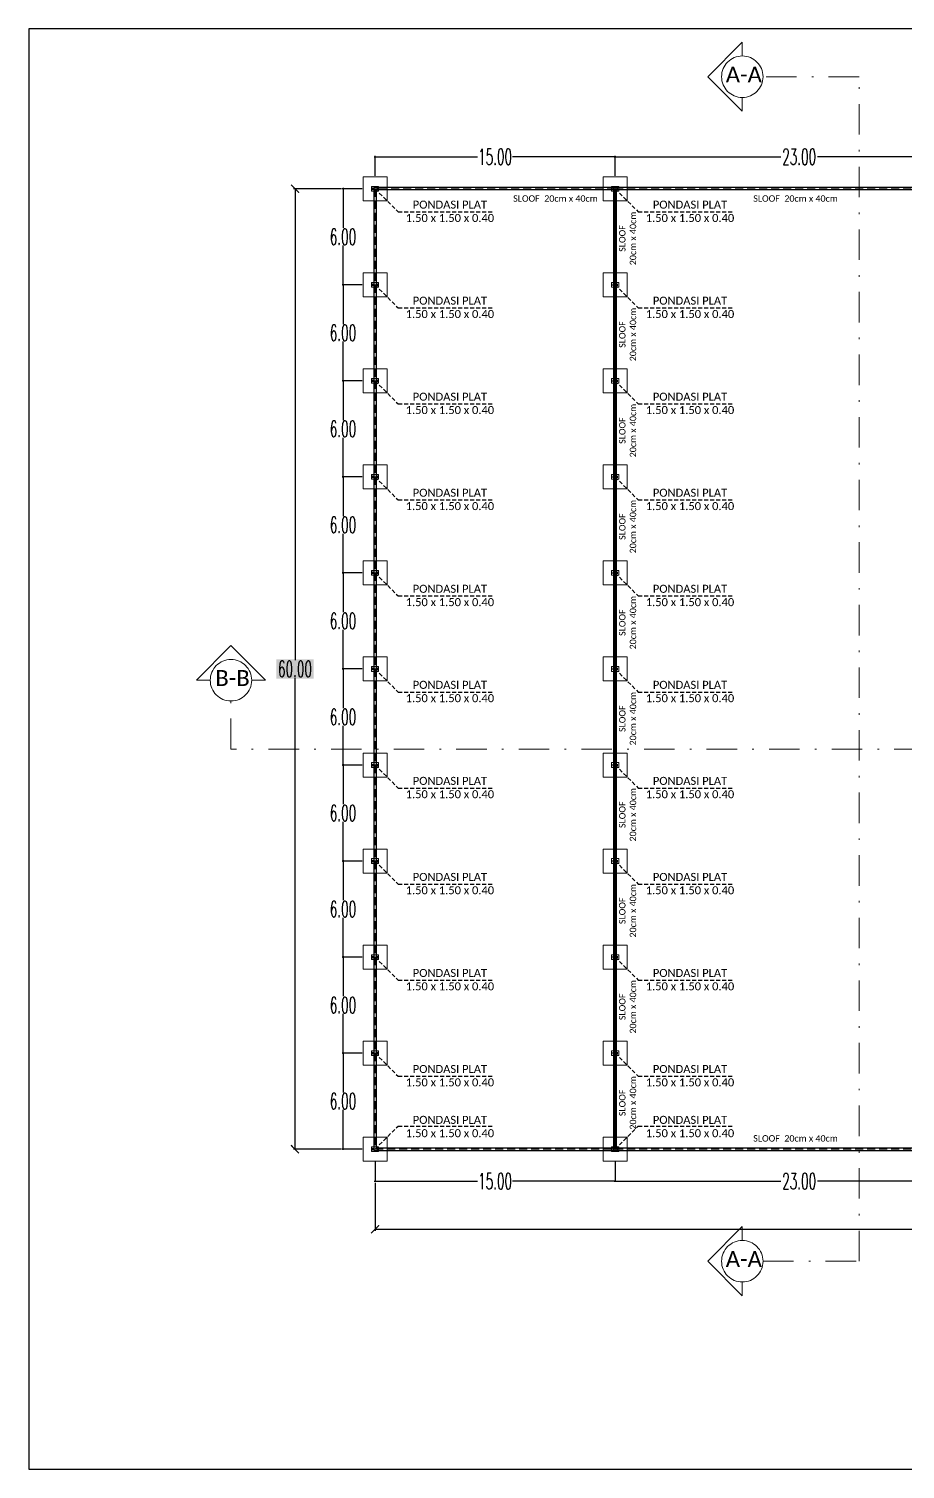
# Model space of a CAD drawing. Header units: millimetres. Extents: x 2491 to 3310, y 1470 to 1581.
# Drawn here: x 2817 to 2871.8, y 1490.7 to 1580.7 of the extents above; entities that cross this region are included whole.
import ezdxf

# ---------------------------------------------------------------- set-up
doc = ezdxf.new("R2010")
doc.units = ezdxf.units.MM
for name, pattern in [('DASHDOTX2', [50.8, 25.4, -12.7, 0, -12.7]), ('DASHED', [19.05, 12.7, -6.35]), ('HIDDEN', [0.375, 0.25, -0.125])]:
    doc.linetypes.add(name, pattern=pattern)
for name, color, linetype, lineweight in [('Garis Dim', 131, 'DASHED', 9), ('GRS-TIPIS', 253, 'Continuous', 9), ('HAT', 8, 'Continuous', 9), ('Pondasi', 6, 'Continuous', 9)]:
    doc.layers.add(name, color=color, linetype=linetype, lineweight=lineweight)
doc.layers.add('GR', color=7, linetype='Continuous')
doc.layers.add('KOP TEKS', color=1, linetype='Continuous')
doc.styles.add('-DIM2', font='simplex.shx', dxfattribs={"width": 0.55})
doc.styles.get("Standard").update_dxf_attribs({"font": 'arial.ttf'})
doc.dimstyles.new('DENAH KANTOR', dxfattribs={"dimtxt": 1, "dimasz": 0.05, "dimexe": 0.05, "dimexo": 0.05, "dimgap": 0.05, "dimtad": 0, "dimtih": 1, "dimtoh": 1, "dimzin": 0, "dimdsep": 46, "dimtxsty": '-DIM2', "dimblk": 'ARCHTICK', "dimcen": 0.3, "dimdle": 0.05, "dimclrd": 1, "dimclre": 1, "dimclrt": 7, "dimadec": 0, "dimazin": 0, "dimtfac": 1, "dimtix": 1, "dimtofl": 0, "dimtmove": 0, "dimatfit": 3, "dimldrblk": 'ARCHTICK', "dimfxl": 1, "dimtolj": 1, "dimtzin": 0, "dimarcsym": 0})
doc.dimstyles.new('DIMENSI WARNA 2.1', dxfattribs={"dimtxt": 1, "dimasz": 0.5, "dimexe": 0.1, "dimexo": 0.1, "dimgap": 0.05, "dimtad": 0, "dimtih": 1, "dimtoh": 1, "dimrnd": 0.0025, "dimzin": 0, "dimdsep": 46, "dimtxsty": '-DIM2', "dimblk": 'ARCHTICK', "dimcen": 0.1, "dimclrd": 1, "dimclre": 1, "dimclrt": 256, "dimadec": 0, "dimazin": 0, "dimtfac": 1, "dimtofl": 0, "dimtmove": 0, "dimatfit": 3, "dimldrblk": 'ARCHTICK', "dimfxl": 0.18, "dimtfill": 2, "dimtfillclr": 256, "dimtolj": 1, "dimtzin": 0, "dimarcsym": 0})

# ---------------------------------------------------------------- blocks, each defined once
blk = doc.blocks.new('_ArchTick')
at = {"color": 0, "linetype": 'ByBlock', "const_width": 0.15}
blk.add_lwpolyline([(-0.5, -0.5), (0.5, 0.5)], dxfattribs=at)
blk = doc.blocks.new('*D265')
at = {"layer": 'Defpoints', "color": 0, "transparency": 16777216}
for p in [(2833.675, 1570.733), (2836.675, 1570.733), (2836.675, 1510.733)]:
    blk.add_point(p, dxfattribs=at)
at = {"layer": 'GR', "color": 1, "lineweight": -2, "transparency": 16777216}
for p, q in [((2836.575, 1570.733), (2833.575, 1570.733)), ((2833.675, 1570.733), (2833.675, 1541.283)), ((2833.675, 1510.733), (2833.675, 1540.183)), ((2836.575, 1510.733), (2833.575, 1510.733))]:
    blk.add_line(p, q, dxfattribs=at)
at = {"layer": 'GR', "color": 1, "lineweight": -2, "transparency": 16777216, "xscale": 0.5, "yscale": 0.5, "zscale": 0.5}
for p, rotation in [((2833.675, 1570.733), 90), ((2833.675, 1510.733), 270)]:
    blk.add_blockref('_ArchTick', p, dxfattribs=dict(at, rotation=rotation))
at = {"layer": 'GR', "color": 240, "transparency": 16777216, "insert": (2833.675, 1540.733), "char_height": 1, "attachment_point": 5, "style": '-DIM2', "bg_fill": 1, "box_fill_scale": 1.1, "bg_fill_color": 256, "bg_fill_true_color": 16180224, "bg_fill_transparency": 0}
blk.add_mtext('\\A1;60.00', dxfattribs=at)
blk = doc.blocks.new('WF300')
at = {"layer": 'Pondasi'}
for p, q in [((4219.408, -132.102), (4219.418, -132.102)), ((4219.418, -131.977), (4219.418, -132.102)), ((4219.418, -132.034), (4219.698, -132.034)), ((4219.418, -132.044), (4219.698, -132.044)), ((4219.558, -132.044), (4219.558, -132.034)), ((4219.698, -132.102), (4219.698, -131.977)), ((4219.698, -132.102), (4219.708, -132.102))]:
    blk.add_line(p, q, dxfattribs=at)
blk.add_lwpolyline([(4219.783, -132.189), (4219.783, -131.889), (4219.333, -131.889), (4219.333, -132.189)], close=True, dxfattribs=at)
for points in [[(4219.418, -131.977), (4219.408, -131.977), (4219.408, -132.102)], [(4219.708, -132.102), (4219.708, -131.977), (4219.698, -131.977)]]:
    blk.add_lwpolyline(points, dxfattribs=at)
blk = doc.blocks.new('plat 1.5x1.5x0.4')
at = {"layer": 'Pondasi'}
blk.add_lwpolyline([(9328.811, 699.808), (9330.311, 699.808), (9330.311, 698.308), (9328.811, 698.308)], close=True, dxfattribs=at)
at = {"layer": 'HAT', "rotation": 359.9999999260696}
blk.add_blockref('WF300', (5110.003, 831.097), dxfattribs=at)
blk = doc.blocks.new('*D412')
at = {"layer": 'Defpoints', "color": 0, "linetype": 'Continuous', "transparency": 16777216}
for p in [(2837.925, 1570.733), (2836.675, 1564.733), (2837.925, 1564.733)]:
    blk.add_point(p, dxfattribs=at)
at = {"layer": 'GR', "color": 1, "linetype": 'Continuous', "lineweight": -2, "transparency": 16777216}
for p, q in [((2837.875, 1570.733), (2836.625, 1570.733)), ((2836.675, 1570.783), (2836.675, 1568.283)), ((2836.675, 1564.683), (2836.675, 1567.183)), ((2837.875, 1564.733), (2836.625, 1564.733))]:
    blk.add_line(p, q, dxfattribs=at)
at = {"layer": 'GR', "color": 1, "linetype": 'Continuous', "lineweight": -2, "transparency": 16777216, "xscale": 0.05, "yscale": 0.05, "zscale": 0.05}
for p, rotation in [((2836.675, 1570.733), 90), ((2836.675, 1564.733), 270)]:
    blk.add_blockref('_ArchTick', p, dxfattribs=dict(at, rotation=rotation))
at = {"layer": 'GR', "color": 7, "linetype": 'Continuous', "transparency": 16777216, "insert": (2836.675, 1567.733), "char_height": 1, "attachment_point": 5, "style": '-DIM2'}
blk.add_mtext('\\A1;6.00', dxfattribs=at)
blk = doc.blocks.new('*D289')
at = {"layer": 'Defpoints', "color": 0, "linetype": 'Continuous', "transparency": 16777216}
for p in [(2837.925, 1564.733), (2836.675, 1558.733), (2837.925, 1558.733)]:
    blk.add_point(p, dxfattribs=at)
at = {"layer": 'GR', "color": 1, "linetype": 'Continuous', "lineweight": -2, "transparency": 16777216}
for p, q in [((2837.875, 1564.733), (2836.625, 1564.733)), ((2836.675, 1564.783), (2836.675, 1562.283)), ((2836.675, 1558.683), (2836.675, 1561.183)), ((2837.875, 1558.733), (2836.625, 1558.733))]:
    blk.add_line(p, q, dxfattribs=at)
at = {"layer": 'GR', "color": 1, "linetype": 'Continuous', "lineweight": -2, "transparency": 16777216, "xscale": 0.05, "yscale": 0.05, "zscale": 0.05}
for p, rotation in [((2836.675, 1564.733), 90), ((2836.675, 1558.733), 270)]:
    blk.add_blockref('_ArchTick', p, dxfattribs=dict(at, rotation=rotation))
at = {"layer": 'GR', "color": 7, "linetype": 'Continuous', "transparency": 16777216, "insert": (2836.675, 1561.733), "char_height": 1, "attachment_point": 5, "style": '-DIM2'}
blk.add_mtext('\\A1;6.00', dxfattribs=at)
blk = doc.blocks.new('*D290')
at = {"layer": 'Defpoints', "color": 0, "linetype": 'Continuous', "transparency": 16777216}
for p in [(2836.675, 1552.733), (2837.925, 1552.733), (2837.925, 1546.733)]:
    blk.add_point(p, dxfattribs=at)
at = {"layer": 'GR', "color": 1, "linetype": 'Continuous', "lineweight": -2, "transparency": 16777216}
for p, q in [((2837.875, 1552.733), (2836.625, 1552.733)), ((2836.675, 1552.783), (2836.675, 1550.283)), ((2836.675, 1546.683), (2836.675, 1549.183)), ((2837.875, 1546.733), (2836.625, 1546.733))]:
    blk.add_line(p, q, dxfattribs=at)
at = {"layer": 'GR', "color": 1, "linetype": 'Continuous', "lineweight": -2, "transparency": 16777216, "xscale": 0.05, "yscale": 0.05, "zscale": 0.05}
for p, rotation in [((2836.675, 1552.733), 90), ((2836.675, 1546.733), 270)]:
    blk.add_blockref('_ArchTick', p, dxfattribs=dict(at, rotation=rotation))
at = {"layer": 'GR', "color": 7, "linetype": 'Continuous', "transparency": 16777216, "insert": (2836.675, 1549.733), "char_height": 1, "attachment_point": 5, "style": '-DIM2'}
blk.add_mtext('\\A1;6.00', dxfattribs=at)
blk = doc.blocks.new('*D291')
at = {"layer": 'Defpoints', "color": 0, "linetype": 'Continuous', "transparency": 16777216}
for p in [(2836.675, 1558.733), (2837.925, 1558.733), (2837.925, 1552.733)]:
    blk.add_point(p, dxfattribs=at)
at = {"layer": 'GR', "color": 1, "linetype": 'Continuous', "lineweight": -2, "transparency": 16777216}
for p, q in [((2837.875, 1558.733), (2836.625, 1558.733)), ((2836.675, 1558.783), (2836.675, 1556.283)), ((2836.675, 1552.683), (2836.675, 1555.183)), ((2837.875, 1552.733), (2836.625, 1552.733))]:
    blk.add_line(p, q, dxfattribs=at)
at = {"layer": 'GR', "color": 1, "linetype": 'Continuous', "lineweight": -2, "transparency": 16777216, "xscale": 0.05, "yscale": 0.05, "zscale": 0.05}
for p, rotation in [((2836.675, 1558.733), 90), ((2836.675, 1552.733), 270)]:
    blk.add_blockref('_ArchTick', p, dxfattribs=dict(at, rotation=rotation))
at = {"layer": 'GR', "color": 7, "linetype": 'Continuous', "transparency": 16777216, "insert": (2836.675, 1555.733), "char_height": 1, "attachment_point": 5, "style": '-DIM2'}
blk.add_mtext('\\A1;6.00', dxfattribs=at)
blk = doc.blocks.new('*D292')
at = {"layer": 'Defpoints', "color": 0, "linetype": 'Continuous', "transparency": 16777216}
for p in [(2836.675, 1528.733), (2837.925, 1528.733), (2837.925, 1522.733)]:
    blk.add_point(p, dxfattribs=at)
at = {"layer": 'GR', "color": 1, "linetype": 'Continuous', "lineweight": -2, "transparency": 16777216}
for p, q in [((2837.875, 1528.733), (2836.625, 1528.733)), ((2836.675, 1528.783), (2836.675, 1526.283)), ((2836.675, 1522.683), (2836.675, 1525.183)), ((2837.875, 1522.733), (2836.625, 1522.733))]:
    blk.add_line(p, q, dxfattribs=at)
at = {"layer": 'GR', "color": 1, "linetype": 'Continuous', "lineweight": -2, "transparency": 16777216, "xscale": 0.05, "yscale": 0.05, "zscale": 0.05}
for p, rotation in [((2836.675, 1528.733), 90), ((2836.675, 1522.733), 270)]:
    blk.add_blockref('_ArchTick', p, dxfattribs=dict(at, rotation=rotation))
at = {"layer": 'GR', "color": 7, "linetype": 'Continuous', "transparency": 16777216, "insert": (2836.675, 1525.733), "char_height": 1, "attachment_point": 5, "style": '-DIM2'}
blk.add_mtext('\\A1;6.00', dxfattribs=at)
blk = doc.blocks.new('*D293')
at = {"layer": 'Defpoints', "color": 0, "linetype": 'Continuous', "transparency": 16777216}
for p in [(2836.675, 1534.733), (2837.925, 1534.733), (2837.925, 1528.733)]:
    blk.add_point(p, dxfattribs=at)
at = {"layer": 'GR', "color": 1, "linetype": 'Continuous', "lineweight": -2, "transparency": 16777216}
for p, q in [((2837.875, 1534.733), (2836.625, 1534.733)), ((2836.675, 1534.783), (2836.675, 1532.283)), ((2836.675, 1528.683), (2836.675, 1531.183)), ((2837.875, 1528.733), (2836.625, 1528.733))]:
    blk.add_line(p, q, dxfattribs=at)
at = {"layer": 'GR', "color": 1, "linetype": 'Continuous', "lineweight": -2, "transparency": 16777216, "xscale": 0.05, "yscale": 0.05, "zscale": 0.05}
for p, rotation in [((2836.675, 1534.733), 90), ((2836.675, 1528.733), 270)]:
    blk.add_blockref('_ArchTick', p, dxfattribs=dict(at, rotation=rotation))
at = {"layer": 'GR', "color": 7, "linetype": 'Continuous', "transparency": 16777216, "insert": (2836.675, 1531.733), "char_height": 1, "attachment_point": 5, "style": '-DIM2'}
blk.add_mtext('\\A1;6.00', dxfattribs=at)
blk = doc.blocks.new('*D294')
at = {"layer": 'Defpoints', "color": 0, "linetype": 'Continuous', "transparency": 16777216}
for p in [(2837.925, 1546.733), (2836.675, 1540.733), (2837.925, 1540.733)]:
    blk.add_point(p, dxfattribs=at)
at = {"layer": 'GR', "color": 1, "linetype": 'Continuous', "lineweight": -2, "transparency": 16777216}
for p, q in [((2837.875, 1546.733), (2836.625, 1546.733)), ((2836.675, 1546.783), (2836.675, 1544.283)), ((2836.675, 1540.683), (2836.675, 1543.183)), ((2837.875, 1540.733), (2836.625, 1540.733))]:
    blk.add_line(p, q, dxfattribs=at)
at = {"layer": 'GR', "color": 1, "linetype": 'Continuous', "lineweight": -2, "transparency": 16777216, "xscale": 0.05, "yscale": 0.05, "zscale": 0.05}
for p, rotation in [((2836.675, 1546.733), 90), ((2836.675, 1540.733), 270)]:
    blk.add_blockref('_ArchTick', p, dxfattribs=dict(at, rotation=rotation))
at = {"layer": 'GR', "color": 7, "linetype": 'Continuous', "transparency": 16777216, "insert": (2836.675, 1543.733), "char_height": 1, "attachment_point": 5, "style": '-DIM2'}
blk.add_mtext('\\A1;6.00', dxfattribs=at)
blk = doc.blocks.new('*D295')
at = {"layer": 'Defpoints', "color": 0, "linetype": 'Continuous', "transparency": 16777216}
for p in [(2837.925, 1540.733), (2836.675, 1534.733), (2837.925, 1534.733)]:
    blk.add_point(p, dxfattribs=at)
at = {"layer": 'GR', "color": 1, "linetype": 'Continuous', "lineweight": -2, "transparency": 16777216}
for p, q in [((2837.875, 1540.733), (2836.625, 1540.733)), ((2836.675, 1540.783), (2836.675, 1538.283)), ((2836.675, 1534.683), (2836.675, 1537.183)), ((2837.875, 1534.733), (2836.625, 1534.733))]:
    blk.add_line(p, q, dxfattribs=at)
at = {"layer": 'GR', "color": 1, "linetype": 'Continuous', "lineweight": -2, "transparency": 16777216, "xscale": 0.05, "yscale": 0.05, "zscale": 0.05}
for p, rotation in [((2836.675, 1540.733), 90), ((2836.675, 1534.733), 270)]:
    blk.add_blockref('_ArchTick', p, dxfattribs=dict(at, rotation=rotation))
at = {"layer": 'GR', "color": 7, "linetype": 'Continuous', "transparency": 16777216, "insert": (2836.675, 1537.733), "char_height": 1, "attachment_point": 5, "style": '-DIM2'}
blk.add_mtext('\\A1;6.00', dxfattribs=at)
blk = doc.blocks.new('*D296')
at = {"layer": 'Defpoints', "color": 0, "linetype": 'Continuous', "transparency": 16777216}
for p in [(2837.925, 1522.733), (2836.675, 1516.733), (2837.925, 1516.733)]:
    blk.add_point(p, dxfattribs=at)
at = {"layer": 'GR', "color": 1, "linetype": 'Continuous', "lineweight": -2, "transparency": 16777216}
for p, q in [((2837.875, 1522.733), (2836.625, 1522.733)), ((2836.675, 1522.783), (2836.675, 1520.283)), ((2836.675, 1516.683), (2836.675, 1519.183)), ((2837.875, 1516.733), (2836.625, 1516.733))]:
    blk.add_line(p, q, dxfattribs=at)
at = {"layer": 'GR', "color": 1, "linetype": 'Continuous', "lineweight": -2, "transparency": 16777216, "xscale": 0.05, "yscale": 0.05, "zscale": 0.05}
for p, rotation in [((2836.675, 1522.733), 90), ((2836.675, 1516.733), 270)]:
    blk.add_blockref('_ArchTick', p, dxfattribs=dict(at, rotation=rotation))
at = {"layer": 'GR', "color": 7, "linetype": 'Continuous', "transparency": 16777216, "insert": (2836.675, 1519.733), "char_height": 1, "attachment_point": 5, "style": '-DIM2'}
blk.add_mtext('\\A1;6.00', dxfattribs=at)
blk = doc.blocks.new('*D297')
at = {"layer": 'Defpoints', "color": 0, "linetype": 'Continuous', "transparency": 16777216}
for p in [(2837.925, 1516.733), (2836.675, 1510.733), (2837.925, 1510.733)]:
    blk.add_point(p, dxfattribs=at)
at = {"layer": 'GR', "color": 1, "linetype": 'Continuous', "lineweight": -2, "transparency": 16777216}
for p, q in [((2837.875, 1516.733), (2836.625, 1516.733)), ((2836.675, 1516.783), (2836.675, 1514.283)), ((2836.675, 1510.683), (2836.675, 1513.183)), ((2837.875, 1510.733), (2836.625, 1510.733))]:
    blk.add_line(p, q, dxfattribs=at)
at = {"layer": 'GR', "color": 1, "linetype": 'Continuous', "lineweight": -2, "transparency": 16777216, "xscale": 0.05, "yscale": 0.05, "zscale": 0.05}
for p, rotation in [((2836.675, 1516.733), 90), ((2836.675, 1510.733), 270)]:
    blk.add_blockref('_ArchTick', p, dxfattribs=dict(at, rotation=rotation))
at = {"layer": 'GR', "color": 7, "linetype": 'Continuous', "transparency": 16777216, "insert": (2836.675, 1513.733), "char_height": 1, "attachment_point": 5, "style": '-DIM2'}
blk.add_mtext('\\A1;6.00', dxfattribs=at)
blk = doc.blocks.new('*D413')
at = {"layer": 'Defpoints', "color": 0, "linetype": 'Continuous', "transparency": 16777216}
for p in [(2838.675, 1509.983), (2853.675, 1509.983), (2853.675, 1508.733)]:
    blk.add_point(p, dxfattribs=at)
at = {"layer": 'GR', "color": 1, "linetype": 'Continuous', "lineweight": -2, "transparency": 16777216}
for p, q in [((2838.675, 1509.933), (2838.675, 1508.683)), ((2853.675, 1509.933), (2853.675, 1508.683)), ((2838.625, 1508.733), (2845.078, 1508.733)), ((2853.725, 1508.733), (2847.273, 1508.733))]:
    blk.add_line(p, q, dxfattribs=at)
at = {"layer": 'GR', "color": 1, "linetype": 'Continuous', "lineweight": -2, "transparency": 16777216, "xscale": 0.05, "yscale": 0.05, "zscale": 0.05, "rotation": 180}
blk.add_blockref('_ArchTick', (2838.675, 1508.733), dxfattribs=at)
at = {"layer": 'GR', "color": 1, "linetype": 'Continuous', "lineweight": -2, "transparency": 16777216, "xscale": 0.05, "yscale": 0.05, "zscale": 0.05}
blk.add_blockref('_ArchTick', (2853.675, 1508.733), dxfattribs=at)
at = {"layer": 'GR', "color": 7, "linetype": 'Continuous', "transparency": 16777216, "insert": (2846.175, 1508.733), "char_height": 1, "attachment_point": 5, "style": '-DIM2'}
blk.add_mtext('\\A1;15.00', dxfattribs=at)
blk = doc.blocks.new('*D298')
at = {"layer": 'Defpoints', "color": 0, "linetype": 'Continuous', "transparency": 16777216}
for p in [(2853.675, 1509.983), (2876.675, 1509.983), (2876.675, 1508.733)]:
    blk.add_point(p, dxfattribs=at)
at = {"layer": 'GR', "color": 1, "linetype": 'Continuous', "lineweight": -2, "transparency": 16777216}
for p, q in [((2853.675, 1509.933), (2853.675, 1508.683)), ((2876.675, 1509.933), (2876.675, 1508.683)), ((2853.625, 1508.733), (2864.025, 1508.733)), ((2876.725, 1508.733), (2866.325, 1508.733))]:
    blk.add_line(p, q, dxfattribs=at)
at = {"layer": 'GR', "color": 1, "linetype": 'Continuous', "lineweight": -2, "transparency": 16777216, "xscale": 0.05, "yscale": 0.05, "zscale": 0.05, "rotation": 180}
blk.add_blockref('_ArchTick', (2853.675, 1508.733), dxfattribs=at)
at = {"layer": 'GR', "color": 1, "linetype": 'Continuous', "lineweight": -2, "transparency": 16777216, "xscale": 0.05, "yscale": 0.05, "zscale": 0.05}
blk.add_blockref('_ArchTick', (2876.675, 1508.733), dxfattribs=at)
at = {"layer": 'GR', "color": 7, "linetype": 'Continuous', "transparency": 16777216, "insert": (2865.175, 1508.733), "char_height": 1, "attachment_point": 5, "style": '-DIM2'}
blk.add_mtext('\\A1;23.00', dxfattribs=at)
blk = doc.blocks.new('*D301')
at = {"layer": 'Defpoints', "color": 0, "transparency": 16777216}
for p in [(2838.675, 1508.733), (2922.675, 1508.733), (2922.675, 1505.733)]:
    blk.add_point(p, dxfattribs=at)
at = {"layer": 'GR', "color": 1, "lineweight": -2, "transparency": 16777216}
for p, q in [((2838.675, 1508.633), (2838.675, 1505.633)), ((2922.675, 1508.633), (2922.675, 1505.633)), ((2838.675, 1505.733), (2879.525, 1505.733)), ((2922.675, 1505.733), (2881.825, 1505.733))]:
    blk.add_line(p, q, dxfattribs=at)
at = {"layer": 'GR', "color": 1, "lineweight": -2, "transparency": 16777216, "xscale": 0.5, "yscale": 0.5, "zscale": 0.5, "rotation": 180}
blk.add_blockref('_ArchTick', (2838.675, 1505.733), dxfattribs=at)
at = {"layer": 'GR', "color": 1, "lineweight": -2, "transparency": 16777216, "xscale": 0.5, "yscale": 0.5, "zscale": 0.5}
blk.add_blockref('_ArchTick', (2922.675, 1505.733), dxfattribs=at)
at = {"layer": 'GR', "color": 240, "transparency": 16777216, "insert": (2880.675, 1505.733), "char_height": 1, "attachment_point": 5, "style": '-DIM2', "bg_fill": 1, "box_fill_scale": 1.1, "bg_fill_color": 256, "bg_fill_true_color": 16180224, "bg_fill_transparency": 0}
blk.add_mtext('\\A1;84.00', dxfattribs=at)
blk = doc.blocks.new('*D313')
at = {"layer": 'Defpoints', "color": 0, "linetype": 'Continuous', "transparency": 16777216}
for p in [(2853.675, 1572.733), (2838.675, 1571.483), (2853.675, 1571.483)]:
    blk.add_point(p, dxfattribs=at)
at = {"layer": 'GR', "color": 1, "linetype": 'Continuous', "lineweight": -2, "transparency": 16777216}
for p, q in [((2838.625, 1572.733), (2845.078, 1572.733)), ((2838.675, 1571.533), (2838.675, 1572.783)), ((2853.725, 1572.733), (2847.273, 1572.733)), ((2853.675, 1571.533), (2853.675, 1572.783))]:
    blk.add_line(p, q, dxfattribs=at)
at = {"layer": 'GR', "color": 1, "linetype": 'Continuous', "lineweight": -2, "transparency": 16777216, "xscale": 0.05, "yscale": 0.05, "zscale": 0.05, "rotation": 180}
blk.add_blockref('_ArchTick', (2838.675, 1572.733), dxfattribs=at)
at = {"layer": 'GR', "color": 1, "linetype": 'Continuous', "lineweight": -2, "transparency": 16777216, "xscale": 0.05, "yscale": 0.05, "zscale": 0.05}
blk.add_blockref('_ArchTick', (2853.675, 1572.733), dxfattribs=at)
at = {"layer": 'GR', "color": 7, "linetype": 'Continuous', "transparency": 16777216, "insert": (2846.175, 1572.733), "char_height": 1, "attachment_point": 5, "style": '-DIM2'}
blk.add_mtext('\\A1;15.00', dxfattribs=at)
blk = doc.blocks.new('*D314')
at = {"layer": 'Defpoints', "color": 0, "linetype": 'Continuous', "transparency": 16777216}
for p in [(2876.675, 1572.733), (2853.675, 1571.483), (2876.675, 1571.483)]:
    blk.add_point(p, dxfattribs=at)
at = {"layer": 'GR', "color": 1, "linetype": 'Continuous', "lineweight": -2, "transparency": 16777216}
for p, q in [((2853.625, 1572.733), (2864.025, 1572.733)), ((2853.675, 1571.533), (2853.675, 1572.783)), ((2876.725, 1572.733), (2866.325, 1572.733)), ((2876.675, 1571.533), (2876.675, 1572.783))]:
    blk.add_line(p, q, dxfattribs=at)
at = {"layer": 'GR', "color": 1, "linetype": 'Continuous', "lineweight": -2, "transparency": 16777216, "xscale": 0.05, "yscale": 0.05, "zscale": 0.05, "rotation": 180}
blk.add_blockref('_ArchTick', (2853.675, 1572.733), dxfattribs=at)
at = {"layer": 'GR', "color": 1, "linetype": 'Continuous', "lineweight": -2, "transparency": 16777216, "xscale": 0.05, "yscale": 0.05, "zscale": 0.05}
blk.add_blockref('_ArchTick', (2876.675, 1572.733), dxfattribs=at)
at = {"layer": 'GR', "color": 7, "linetype": 'Continuous', "transparency": 16777216, "insert": (2865.175, 1572.733), "char_height": 1, "attachment_point": 5, "style": '-DIM2'}
blk.add_mtext('\\A1;23.00', dxfattribs=at)

msp = doc.modelspace()

# ---------------------------------------------------------------- linework, layer by layer
at = {"linetype": 'HIDDEN'}
for points in [[(2838.675, 1570.733), (2840.117, 1569.292), (2846.117, 1569.292)], [(2853.675, 1570.733), (2855.117, 1569.292), (2861.117, 1569.292)], [(2838.675, 1564.733), (2840.117, 1563.292), (2846.117, 1563.292)], [(2853.675, 1564.733), (2855.117, 1563.292), (2861.117, 1563.292)], [(2838.675, 1558.733), (2840.117, 1557.292), (2846.117, 1557.292)], [(2853.675, 1558.733), (2855.117, 1557.292), (2861.117, 1557.292)], [(2838.675, 1552.733), (2840.117, 1551.292), (2846.117, 1551.292)], [(2853.675, 1552.733), (2855.117, 1551.292), (2861.117, 1551.292)], [(2838.675, 1546.733), (2840.117, 1545.292), (2846.117, 1545.292)], [(2853.675, 1546.733), (2855.117, 1545.292), (2861.117, 1545.292)], [(2838.675, 1540.733), (2840.117, 1539.292), (2846.117, 1539.292)], [(2853.675, 1540.733), (2855.117, 1539.292), (2861.117, 1539.292)], [(2838.675, 1534.733), (2840.117, 1533.292), (2846.117, 1533.292)], [(2853.675, 1534.733), (2855.117, 1533.292), (2861.117, 1533.292)], [(2838.675, 1528.733), (2840.117, 1527.292), (2846.117, 1527.292)], [(2853.675, 1528.733), (2855.117, 1527.292), (2861.117, 1527.292)], [(2838.675, 1522.733), (2840.117, 1521.292), (2846.117, 1521.292)], [(2853.675, 1522.733), (2855.117, 1521.292), (2861.117, 1521.292)], [(2838.675, 1516.733), (2840.117, 1515.292), (2846.117, 1515.292)], [(2853.675, 1516.733), (2855.117, 1515.292), (2861.117, 1515.292)], [(2838.675, 1510.733), (2840.117, 1512.175), (2846.117, 1512.175)], [(2853.675, 1510.733), (2855.117, 1512.175), (2861.117, 1512.175)]]:
    msp.add_lwpolyline(points, dxfattribs=at)
at = {"layer": 'Garis Dim'}
for points in [[(2861.622, 1576.437), (2861.622, 1575.573), (2859.462, 1577.733), (2861.622, 1579.893), (2861.622, 1579.029)], [(2830.971, 1540.029), (2831.835, 1540.029), (2829.675, 1542.189), (2827.515, 1540.029), (2828.379, 1540.029)], [(2861.622, 1502.437), (2861.622, 1501.573), (2859.462, 1503.733), (2861.622, 1505.893), (2861.622, 1505.029)]]:
    msp.add_lwpolyline(points, dxfattribs=at)
at = {"layer": 'Garis Dim', "linetype": 'DASHDOTX2', "ltscale": 0.075}
for points in [[(2862.918, 1503.733), (2868.918, 1503.733), (2868.918, 1577.733), (2862.918, 1577.733)], [(2931.675, 1538.733), (2931.675, 1535.733), (2829.675, 1535.733), (2829.675, 1538.733)]]:
    msp.add_lwpolyline(points, dxfattribs=at)
at = {"layer": 'Garis Dim'}
for centre in [(2861.622, 1577.733), (2829.675, 1540.029), (2861.622, 1503.733)]:
    msp.add_circle(centre, 1.296, dxfattribs=at)
at = {"layer": 'GR', "color": 144, "true_color": 0x00629d}
for points in [[(2838.6, 1510.658), (2853.75, 1510.658), (2853.75, 1570.808), (2838.6, 1570.808)], [(2838.75, 1510.808), (2853.6, 1510.808), (2853.6, 1570.658), (2838.75, 1570.658)], [(2853.6, 1510.658), (2876.75, 1510.658), (2876.75, 1570.808), (2853.6, 1570.808)], [(2853.75, 1510.808), (2876.6, 1510.808), (2876.6, 1570.658), (2853.75, 1570.658)]]:
    msp.add_lwpolyline(points, close=True, dxfattribs=at)
at = {"layer": 'GRS-TIPIS', "linetype": 'HIDDEN', "ltscale": 2}
for points in [[(2838.675, 1510.733), (2853.675, 1510.733), (2853.675, 1570.733), (2838.675, 1570.733)], [(2853.675, 1510.733), (2876.675, 1510.733), (2876.675, 1570.733), (2853.675, 1570.733)]]:
    msp.add_lwpolyline(points, close=True, dxfattribs=at)
at = {"layer": 'KOP TEKS', "color": 2}
msp.add_lwpolyline([(2944.307, 1490.741), (2944.307, 1580.726), (2817.044, 1580.726), (2817.044, 1490.741)], close=True, dxfattribs=at)

# ---------------------------------------------------------------- block references
at = {"layer": 'GR'}
for p in [(-6490.886, 871.675), (-6475.886, 871.675), (-6490.886, 865.675), (-6475.886, 865.675), (-6490.886, 859.675), (-6475.886, 859.675), (-6490.886, 853.675), (-6475.886, 853.675), (-6490.886, 847.675), (-6475.886, 847.675), (-6490.886, 841.675), (-6475.886, 841.675), (-6490.886, 835.675), (-6475.886, 835.675), (-6490.886, 829.675), (-6475.886, 829.675), (-6490.886, 823.675), (-6475.886, 823.675), (-6490.886, 817.675), (-6475.886, 817.675), (-6490.886, 811.675), (-6475.886, 811.675)]:
    msp.add_blockref('plat 1.5x1.5x0.4', p, dxfattribs=at)

# ---------------------------------------------------------------- texts
for s, insert, char_height, width, attachment_point in [('\\pxqc;{\\fCalibri Light|b0|i0|c0|p34;A-A}', (2859.822, 1578.368), 0.9907, 3.78803, 1), ('\\pxqc;{\\fCalibri Light|b0|i0|c0|p34;SLOOF  20cm x 40cm}', (2846.986, 1570.323), 0.4, 5.92047, 1), ('\\pxqc;{\\fCalibri Light|b0|i0|c0|p34;SLOOF  20cm x 40cm}', (2861.986, 1570.323), 0.4, 5.92047, 1), ('\\pxqc;{\\fCalibri Light|b0|i0|c0|p34;PONDASI PLAT\\P1.50 x 1.50 x 0.40}', (2840.393, 1569.992), 0.5, 5.92047, 1), ('\\pxqc;{\\fCalibri Light|b0|i0|c0|p34;PONDASI PLAT\\P1.50 x 1.50 x 0.40}', (2855.393, 1569.992), 0.5, 5.92047, 1), ('\\pxqc;{\\fCalibri Light|b0|i0|c0|p34;PONDASI PLAT\\P1.50 x 1.50 x 0.40}', (2840.393, 1563.992), 0.5, 5.92047, 1), ('\\pxqc;{\\fCalibri Light|b0|i0|c0|p34;PONDASI PLAT\\P1.50 x 1.50 x 0.40}', (2855.393, 1563.992), 0.5, 5.92047, 1), ('\\pxqc;{\\fCalibri Light|b0|i0|c0|p34;PONDASI PLAT\\P1.50 x 1.50 x 0.40}', (2840.393, 1557.992), 0.5, 5.92047, 1), ('\\pxqc;{\\fCalibri Light|b0|i0|c0|p34;PONDASI PLAT\\P1.50 x 1.50 x 0.40}', (2855.393, 1557.992), 0.5, 5.92047, 1), ('\\pxqc;{\\fCalibri Light|b0|i0|c0|p34;PONDASI PLAT\\P1.50 x 1.50 x 0.40}', (2840.393, 1551.992), 0.5, 5.92047, 1), ('\\pxqc;{\\fCalibri Light|b0|i0|c0|p34;PONDASI PLAT\\P1.50 x 1.50 x 0.40}', (2855.393, 1551.992), 0.5, 5.92047, 1), ('\\pxqc;{\\fCalibri Light|b0|i0|c0|p34;PONDASI PLAT\\P1.50 x 1.50 x 0.40}', (2840.393, 1545.992), 0.5, 5.92047, 1), ('\\pxqc;{\\fCalibri Light|b0|i0|c0|p34;PONDASI PLAT\\P1.50 x 1.50 x 0.40}', (2855.393, 1545.992), 0.5, 5.92047, 1), ('\\pxqc;{\\fCalibri Light|b0|i0|c0|p34;B-B}', (2827.876, 1540.664), 0.9907, 3.78803, 1), ('\\pxqc;{\\fCalibri Light|b0|i0|c0|p34;PONDASI PLAT\\P1.50 x 1.50 x 0.40}', (2840.393, 1539.992), 0.5, 5.92047, 1), ('\\pxqc;{\\fCalibri Light|b0|i0|c0|p34;PONDASI PLAT\\P1.50 x 1.50 x 0.40}', (2855.393, 1539.992), 0.5, 5.92047, 1), ('\\pxqc;{\\fCalibri Light|b0|i0|c0|p34;PONDASI PLAT\\P1.50 x 1.50 x 0.40}', (2840.393, 1533.992), 0.5, 5.92047, 1), ('\\pxqc;{\\fCalibri Light|b0|i0|c0|p34;PONDASI PLAT\\P1.50 x 1.50 x 0.40}', (2855.393, 1533.992), 0.5, 5.92047, 1), ('\\pxqc;{\\fCalibri Light|b0|i0|c0|p34;PONDASI PLAT\\P1.50 x 1.50 x 0.40}', (2840.393, 1527.992), 0.5, 5.92047, 1), ('\\pxqc;{\\fCalibri Light|b0|i0|c0|p34;PONDASI PLAT\\P1.50 x 1.50 x 0.40}', (2855.393, 1527.992), 0.5, 5.92047, 1), ('\\pxqc;{\\fCalibri Light|b0|i0|c0|p34;PONDASI PLAT\\P1.50 x 1.50 x 0.40}', (2840.393, 1521.992), 0.5, 5.92047, 1), ('\\pxqc;{\\fCalibri Light|b0|i0|c0|p34;PONDASI PLAT\\P1.50 x 1.50 x 0.40}', (2855.393, 1521.992), 0.5, 5.92047, 1), ('\\pxqc;{\\fCalibri Light|b0|i0|c0|p34;PONDASI PLAT\\P1.50 x 1.50 x 0.40}', (2840.393, 1515.992), 0.5, 5.92047, 1), ('\\pxqc;{\\fCalibri Light|b0|i0|c0|p34;PONDASI PLAT\\P1.50 x 1.50 x 0.40}', (2855.393, 1515.992), 0.5, 5.92047, 1), ('\\pxqc;{\\fCalibri Light|b0|i0|c0|p34;PONDASI PLAT\\P1.50 x 1.50 x 0.40}', (2840.393, 1511.475), 0.5, 5.92047, 7), ('\\pxqc;{\\fCalibri Light|b0|i0|c0|p34;PONDASI PLAT\\P1.50 x 1.50 x 0.40}', (2855.393, 1511.475), 0.5, 5.92047, 7), ('\\pxqc;{\\fCalibri Light|b0|i0|c0|p34;SLOOF  20cm x 40cm}', (2861.986, 1511.608), 0.4, 5.92047, 1), ('\\pxqc;{\\fCalibri Light|b0|i0|c0|p34;A-A}', (2859.822, 1504.368), 0.9907, 3.78803, 1)]:
    msp.add_mtext(s, dxfattribs=dict(insert=insert, char_height=char_height, width=width, attachment_point=attachment_point))
at = {"char_height": 0.4, "width": 3.56929, "attachment_point": 1, "rotation": 90}
for insert in [(2853.923, 1565.842), (2853.923, 1559.842), (2853.923, 1553.842), (2853.923, 1547.842), (2853.923, 1541.842), (2853.923, 1535.842), (2853.923, 1529.842), (2853.923, 1523.842), (2853.923, 1517.842), (2853.923, 1511.842)]:
    msp.add_mtext('\\pxqc;{\\fCalibri Light|b0|i0|c0|p34;SLOOF  \\P20cm x 40cm}', dxfattribs=dict(at, insert=insert))

# ---------------------------------------------------------------- dimensions: what is measured, and where the dimension line sits
at = {"layer": 'GR', "linetype": 'Continuous'}
for base, p1, p2, picture, middle in [((2853.675, 1572.733), (2838.675, 1571.483), (2853.675, 1571.483), '*D313', (2846.175, 1572.733)), ((2876.675, 1572.733), (2853.675, 1571.483), (2876.675, 1571.483), '*D314', (2865.175, 1572.733)), ((2853.675, 1508.733), (2838.675, 1509.983), (2853.675, 1509.983), '*D413', (2846.175, 1508.733)), ((2876.675, 1508.733), (2853.675, 1509.983), (2876.675, 1509.983), '*D298', (2865.175, 1508.733))]:
    dim = msp.add_linear_dim(base=base, p1=p1, p2=p2, dimstyle='DENAH KANTOR', dxfattribs=at)
    dim.commit()
    dim.dimension.update_dxf_attribs({"geometry": picture, "text_midpoint": middle})
at = {"layer": 'GR'}
dim = msp.add_linear_dim(base=(2833.675, 1570.733), p1=(2836.675, 1510.733), p2=(2836.675, 1570.733), angle=90, dimstyle='DIMENSI WARNA 2.1', dxfattribs=at)
dim.commit()
dim.dimension.update_dxf_attribs({"geometry": '*D265', "text_midpoint": (2833.675, 1540.733)})
at = {"layer": 'GR', "linetype": 'Continuous'}
for base, p1, p2, angle, picture, middle in [((2836.675, 1564.733), (2837.925, 1570.733), (2837.925, 1564.733), 90, '*D412', (2836.675, 1567.733)), ((2836.675, 1558.733), (2837.925, 1564.733), (2837.925, 1558.733), 90, '*D289', (2836.675, 1561.733)), ((2836.675, 1558.733), (2837.925, 1552.733), (2837.925, 1558.733), 270, '*D291', (2836.675, 1555.733)), ((2836.675, 1552.733), (2837.925, 1546.733), (2837.925, 1552.733), 270, '*D290', (2836.675, 1549.733)), ((2836.675, 1540.733), (2837.925, 1546.733), (2837.925, 1540.733), 90, '*D294', (2836.675, 1543.733)), ((2836.675, 1534.733), (2837.925, 1540.733), (2837.925, 1534.733), 90, '*D295', (2836.675, 1537.733)), ((2836.675, 1534.733), (2837.925, 1528.733), (2837.925, 1534.733), 270, '*D293', (2836.675, 1531.733)), ((2836.675, 1528.733), (2837.925, 1522.733), (2837.925, 1528.733), 270, '*D292', (2836.675, 1525.733)), ((2836.675, 1516.733), (2837.925, 1522.733), (2837.925, 1516.733), 90, '*D296', (2836.675, 1519.733)), ((2836.675, 1510.733), (2837.925, 1516.733), (2837.925, 1510.733), 90, '*D297', (2836.675, 1513.733))]:
    dim = msp.add_linear_dim(base=base, p1=p1, p2=p2, angle=angle, dimstyle='DENAH KANTOR', dxfattribs=at)
    dim.commit()
    dim.dimension.update_dxf_attribs({"geometry": picture, "text_midpoint": middle})
at = {"layer": 'GR'}
dim = msp.add_linear_dim(base=(2922.675, 1505.733), p1=(2838.675, 1508.733), p2=(2922.675, 1508.733), dimstyle='DIMENSI WARNA 2.1', dxfattribs=at)
dim.commit()
dim.dimension.update_dxf_attribs({"geometry": '*D301', "text_midpoint": (2880.675, 1505.733)})

doc.saveas('drawing.dxf')
